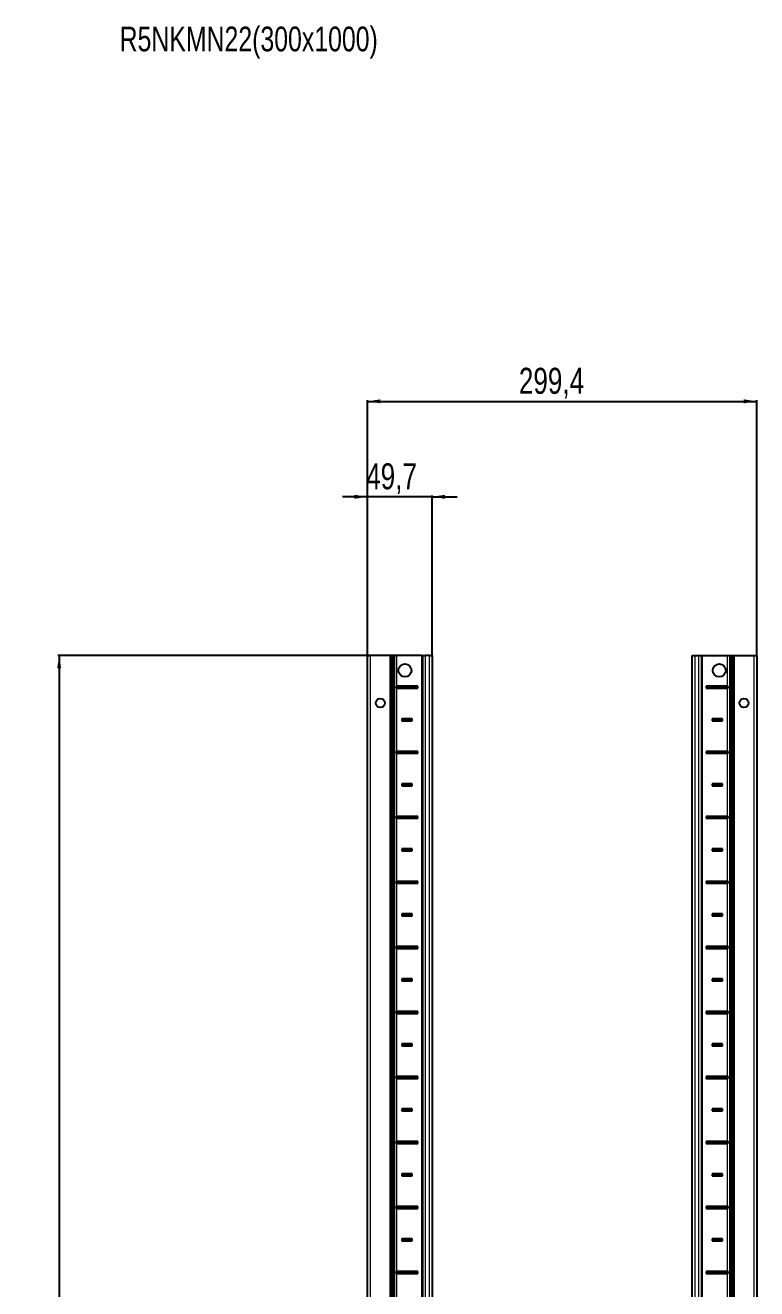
# Model space of a CAD drawing. Header units: millimetres. Extents: x -250 to 4725, y -2247 to 1577.
# Drawn here: x -250 to 312, y 606 to 1577 of the extents above; entities that cross this region are included whole.
import ezdxf

# ---------------------------------------------------------------- set-up
doc = ezdxf.new("R2010")
doc.units = ezdxf.units.MM
doc.layers.add('FORMAT', color=7, linetype='Continuous')
doc.styles.add('SLDTEXTSTYLE0', font='TXT', dxfattribs={"width": 0.75})
doc.dimstyles.new('SLDDIMSTYLE0', dxfattribs={"dimtxt": 20, "dimasz": 10, "dimexe": 0, "dimexo": 0.0625, "dimgap": 5, "dimtad": 2, "dimdec": 1, "dimrnd": 1e-09, "dimzin": 12, "dimdsep": 46, "dimtxsty": 'SLDTEXTSTYLE0', "dimsah": 1, "dimcen": 0.09, "dimadec": 0, "dimazin": 3, "dimtfac": 1, "dimtofl": 0, "dimtmove": 0, "dimatfit": 3, "dimfxl": 0, "dimfrac": 2, "dimtolj": 1, "dimtzin": 12, "dimarcsym": 0})
doc.dimstyles.new('SLDDIMSTYLE1', dxfattribs={"dimtxt": 20, "dimasz": 10, "dimexe": 0, "dimexo": 0.0625, "dimgap": 5, "dimtad": 2, "dimdec": 1, "dimrnd": 1e-09, "dimzin": 12, "dimdsep": 46, "dimtxsty": 'SLDTEXTSTYLE0', "dimsah": 1, "dimcen": 0.09, "dimadec": 0, "dimazin": 3, "dimtfac": 1, "dimtmove": 0, "dimatfit": 0, "dimfxl": 0, "dimfrac": 2, "dimtolj": 1, "dimtzin": 12, "dimarcsym": 0})

# ---------------------------------------------------------------- blocks, each defined once
blk = doc.blocks.new('_D')
at = {"layer": 'FORMAT'}
for p, q in [((35.23, 1092.76), (-225.34, 1092.76)), ((-224.34, 1092.76), (-224.34, -1006.24)), ((35.23, -1006.24), (-225.34, -1006.24))]:
    blk.add_line(p, q, dxfattribs=at)
for points in [[(-224.34, 1092.76), (-225.88, 1082.76), (-222.8, 1082.76)], [(-224.34, -1006.24), (-222.8, -996.24), (-225.88, -996.24)]]:
    blk.add_solid(points, dxfattribs=at)
at = {"layer": 'FORMAT', "insert": (-250.12, 13.7), "char_height": 20, "attachment_point": 1, "rotation": 90, "style": 'SLDTEXTSTYLE0'}
blk.add_mtext('2099', dxfattribs=at)
blk = doc.blocks.new('_D_1')
at = {"layer": 'FORMAT'}
for p, q in [((12.79, 1092.77), (12.79, 1289.17)), ((12.79, 1288.17), (312.19, 1288.17)), ((312.19, 1092.77), (312.19, 1289.17))]:
    blk.add_line(p, q, dxfattribs=at)
for points in [[(12.79, 1288.17), (22.79, 1286.63), (22.79, 1289.71)], [(312.19, 1288.17), (302.19, 1289.71), (302.19, 1286.63)]]:
    blk.add_solid(points, dxfattribs=at)
at = {"layer": 'FORMAT', "insert": (129.24, 1313.95), "char_height": 20, "attachment_point": 1, "style": 'SLDTEXTSTYLE0'}
blk.add_mtext('299,4', dxfattribs=at)
blk = doc.blocks.new('_D_2')
at = {"layer": 'FORMAT'}
for p, q in [((12.79, 1214.76), (-6.44, 1214.76)), ((12.79, 1092.77), (12.79, 1215.76)), ((62.49, 1214.76), (12.79, 1214.76)), ((62.49, 1092.77), (62.49, 1215.76)), ((62.49, 1214.76), (81.72, 1214.76))]:
    blk.add_line(p, q, dxfattribs=at)
for points in [[(12.79, 1214.76), (2.79, 1216.29), (2.79, 1213.22)], [(62.49, 1214.76), (72.49, 1213.22), (72.49, 1216.29)]]:
    blk.add_solid(points, dxfattribs=at)
at = {"layer": 'FORMAT', "insert": (11.78, 1240.54), "char_height": 20, "attachment_point": 1, "style": 'SLDTEXTSTYLE0'}
blk.add_mtext('49,7', dxfattribs=at)

msp = doc.modelspace()

# ---------------------------------------------------------------- linework, layer by layer
at = {"color": 7, "linetype": 'Continuous', "lineweight": 25}
for p, q in [((12.79, -1006.24), (12.79, 1092.76)), ((12.79, 1092.76), (14.79, 1092.76)), ((30.14, 1092.76), (14.79, 1092.76)), ((30.14, 1092.76), (30.79, 1092.76)), ((30.79, -1006.24), (30.79, 1092.76)), ((30.79, 1092.76), (31.38, 1092.76)), ((32.58, 1092.76), (31.38, 1092.76)), ((32.58, -1006.24), (32.58, 1092.76)), ((32.62, 1092.76), (32.58, 1092.76)), ((32.62, -1006.24), (32.62, 1092.76)), ((33.82, 1092.76), (32.62, 1092.76)), ((33.82, 1092.76), (35.24, 1092.76)), ((54.64, 1092.76), (35.24, 1092.76)), ((54.64, 1092.76), (55.29, 1092.76)), ((55.29, -1006.24), (55.29, 1092.76)), ((55.29, 1092.76), (57.29, 1092.76)), ((60.49, 1092.76), (57.29, 1092.76)), ((60.49, 1092.76), (62.49, 1092.76)), ((62.49, 1092.76), (62.49, -1006.24)), ((262.49, -1006.24), (262.49, 1092.76)), ((262.49, 1092.76), (264.49, 1092.76)), ((264.49, 1092.76), (267.69, 1092.76)), ((267.69, 1092.76), (269.69, 1092.76)), ((269.69, 1092.76), (269.69, -1006.24)), ((269.69, 1092.76), (270.34, 1092.76)), ((270.34, 1092.76), (289.74, 1092.76)), ((289.74, 1092.76), (291.16, 1092.76)), ((291.16, 1092.76), (292.36, 1092.76)), ((292.36, 1092.76), (292.36, -1006.24)), ((292.36, 1092.76), (292.4, 1092.76)), ((292.4, 1092.76), (292.4, -1006.24)), ((292.4, 1092.76), (293.6, 1092.76)), ((293.6, 1092.76), (294.19, 1092.76)), ((294.19, 1092.76), (294.19, -1006.24)), ((294.19, 1092.76), (294.84, 1092.76)), ((294.84, 1092.76), (310.19, 1092.76)), ((310.19, 1092.76), (312.19, 1092.76)), ((312.19, 1092.76), (312.19, -1006.24)), ((34.75, 1068.9), (34.75, 1067.61)), ((35.39, 1068.26), (34.75, 1068.9)), ((51.64, 1069.01), (35.24, 1069.01)), ((50.89, 1068.26), (51.64, 1069.01)), ((51.64, 1067.51), (51.64, 1069.01)), ((289.74, 1069.01), (273.34, 1069.01)), ((273.34, 1069.01), (273.34, 1067.51)), ((274.09, 1068.26), (273.34, 1069.01)), ((289.59, 1068.26), (290.23, 1068.9)), ((290.23, 1067.61), (290.23, 1068.9)), ((35.39, 1068.26), (34.75, 1067.61)), ((35.24, 1067.51), (51.64, 1067.51)), ((50.89, 1068.26), (35.39, 1068.26)), ((50.89, 1068.26), (51.64, 1067.51)), ((274.09, 1068.26), (273.34, 1067.51)), ((273.34, 1067.51), (289.74, 1067.51)), ((274.09, 1068.26), (289.59, 1068.26)), ((289.59, 1068.26), (290.23, 1067.61)), ((47.14, 1044.01), (39.14, 1044.01)), ((39.14, 1044.01), (39.14, 1042.51)), ((39.89, 1043.26), (39.14, 1044.01)), ((39.89, 1043.26), (39.14, 1042.51)), ((39.14, 1042.51), (47.14, 1042.51)), ((46.39, 1043.26), (39.89, 1043.26)), ((46.39, 1043.26), (47.14, 1044.01)), ((46.39, 1043.26), (47.14, 1042.51)), ((47.14, 1042.51), (47.14, 1044.01)), ((278.59, 1043.26), (277.84, 1044.01)), ((285.84, 1044.01), (277.84, 1044.01)), ((277.84, 1044.01), (277.84, 1042.51)), ((278.59, 1043.26), (277.84, 1042.51)), ((277.84, 1042.51), (285.84, 1042.51)), ((278.59, 1043.26), (285.09, 1043.26)), ((285.09, 1043.26), (285.84, 1044.01)), ((285.09, 1043.26), (285.84, 1042.51)), ((285.84, 1042.51), (285.84, 1044.01)), ((34.75, 1018.9), (34.75, 1017.61)), ((35.39, 1018.26), (34.75, 1018.9)), ((35.39, 1018.26), (34.75, 1017.61)), ((51.64, 1019.01), (35.24, 1019.01)), ((35.24, 1017.51), (51.64, 1017.51)), ((50.89, 1018.26), (35.39, 1018.26)), ((50.89, 1018.26), (51.64, 1019.01)), ((50.89, 1018.26), (51.64, 1017.51)), ((51.64, 1017.51), (51.64, 1019.01)), ((274.09, 1018.26), (273.34, 1019.01)), ((273.34, 1019.01), (273.34, 1017.51)), ((289.74, 1019.01), (273.34, 1019.01)), ((274.09, 1018.26), (273.34, 1017.51)), ((273.34, 1017.51), (289.74, 1017.51)), ((274.09, 1018.26), (289.59, 1018.26)), ((289.59, 1018.26), (290.23, 1018.9)), ((289.59, 1018.26), (290.23, 1017.61)), ((290.23, 1017.61), (290.23, 1018.9)), ((47.14, 994.01), (39.14, 994.01)), ((39.14, 994.01), (39.14, 992.51)), ((39.89, 993.26), (39.14, 994.01)), ((39.89, 993.26), (39.14, 992.51)), ((39.14, 992.51), (47.14, 992.51)), ((46.39, 993.26), (39.89, 993.26)), ((46.39, 993.26), (47.14, 994.01)), ((46.39, 993.26), (47.14, 992.51)), ((47.14, 992.51), (47.14, 994.01)), ((278.59, 993.26), (277.84, 994.01)), ((285.84, 994.01), (277.84, 994.01)), ((277.84, 994.01), (277.84, 992.51)), ((278.59, 993.26), (277.84, 992.51)), ((277.84, 992.51), (285.84, 992.51)), ((278.59, 993.26), (285.09, 993.26)), ((285.09, 993.26), (285.84, 994.01)), ((285.09, 993.26), (285.84, 992.51)), ((285.84, 992.51), (285.84, 994.01)), ((34.75, 968.9), (34.75, 967.61)), ((35.39, 968.26), (34.75, 968.9)), ((35.39, 968.26), (34.75, 967.61)), ((51.64, 969.01), (35.24, 969.01)), ((35.24, 967.51), (51.64, 967.51)), ((50.89, 968.26), (35.39, 968.26)), ((50.89, 968.26), (51.64, 969.01)), ((50.89, 968.26), (51.64, 967.51)), ((51.64, 967.51), (51.64, 969.01)), ((289.74, 969.01), (273.34, 969.01)), ((273.34, 969.01), (273.34, 967.51)), ((274.09, 968.26), (273.34, 969.01)), ((274.09, 968.26), (273.34, 967.51)), ((273.34, 967.51), (289.74, 967.51)), ((274.09, 968.26), (289.59, 968.26)), ((289.59, 968.26), (290.23, 968.9)), ((289.59, 968.26), (290.23, 967.61)), ((290.23, 967.61), (290.23, 968.9)), ((47.14, 944.01), (39.14, 944.01)), ((39.14, 944.01), (39.14, 942.51)), ((39.89, 943.26), (39.14, 944.01)), ((39.89, 943.26), (39.14, 942.51)), ((39.14, 942.51), (47.14, 942.51)), ((46.39, 943.26), (39.89, 943.26)), ((46.39, 943.26), (47.14, 944.01)), ((46.39, 943.26), (47.14, 942.51)), ((47.14, 942.51), (47.14, 944.01)), ((285.84, 944.01), (277.84, 944.01)), ((277.84, 944.01), (277.84, 942.51)), ((278.59, 943.26), (277.84, 944.01)), ((278.59, 943.26), (277.84, 942.51)), ((277.84, 942.51), (285.84, 942.51)), ((278.59, 943.26), (285.09, 943.26)), ((285.09, 943.26), (285.84, 944.01)), ((285.09, 943.26), (285.84, 942.51)), ((285.84, 942.51), (285.84, 944.01)), ((34.75, 918.9), (34.75, 917.61)), ((35.39, 918.26), (34.75, 918.9)), ((35.39, 918.26), (34.75, 917.61)), ((51.64, 919.01), (35.24, 919.01)), ((35.24, 917.51), (51.64, 917.51)), ((50.89, 918.26), (35.39, 918.26)), ((50.89, 918.26), (51.64, 919.01)), ((50.89, 918.26), (51.64, 917.51)), ((51.64, 917.51), (51.64, 919.01)), ((289.74, 919.01), (273.34, 919.01)), ((273.34, 919.01), (273.34, 917.51)), ((274.09, 918.26), (273.34, 919.01)), ((274.09, 918.26), (273.34, 917.51)), ((273.34, 917.51), (289.74, 917.51)), ((274.09, 918.26), (289.59, 918.26)), ((289.59, 918.26), (290.23, 918.9)), ((289.59, 918.26), (290.23, 917.61)), ((290.23, 917.61), (290.23, 918.9)), ((47.14, 894.01), (39.14, 894.01)), ((39.14, 894.01), (39.14, 892.51)), ((39.89, 893.26), (39.14, 894.01)), ((46.39, 893.26), (47.14, 894.01)), ((47.14, 892.51), (47.14, 894.01)), ((285.84, 894.01), (277.84, 894.01)), ((277.84, 894.01), (277.84, 892.51)), ((278.59, 893.26), (277.84, 894.01)), ((285.09, 893.26), (285.84, 894.01)), ((285.84, 892.51), (285.84, 894.01)), ((39.89, 893.26), (39.14, 892.51)), ((39.14, 892.51), (47.14, 892.51)), ((46.39, 893.26), (39.89, 893.26)), ((46.39, 893.26), (47.14, 892.51)), ((278.59, 893.26), (277.84, 892.51)), ((277.84, 892.51), (285.84, 892.51)), ((278.59, 893.26), (285.09, 893.26)), ((285.09, 893.26), (285.84, 892.51)), ((34.75, 868.9), (34.75, 867.61)), ((35.39, 868.26), (34.75, 868.9)), ((35.39, 868.26), (34.75, 867.61)), ((51.64, 869.01), (35.24, 869.01)), ((35.24, 867.51), (51.64, 867.51)), ((50.89, 868.26), (35.39, 868.26)), ((50.89, 868.26), (51.64, 869.01)), ((50.89, 868.26), (51.64, 867.51)), ((51.64, 867.51), (51.64, 869.01)), ((289.74, 869.01), (273.34, 869.01)), ((273.34, 869.01), (273.34, 867.51)), ((274.09, 868.26), (273.34, 869.01)), ((274.09, 868.26), (273.34, 867.51)), ((273.34, 867.51), (289.74, 867.51)), ((274.09, 868.26), (289.59, 868.26)), ((289.59, 868.26), (290.23, 868.9)), ((289.59, 868.26), (290.23, 867.61)), ((290.23, 867.61), (290.23, 868.9)), ((47.14, 844.01), (39.14, 844.01)), ((39.14, 844.01), (39.14, 842.51)), ((39.89, 843.26), (39.14, 844.01)), ((39.89, 843.26), (39.14, 842.51)), ((39.14, 842.51), (47.14, 842.51)), ((46.39, 843.26), (39.89, 843.26)), ((46.39, 843.26), (47.14, 844.01)), ((46.39, 843.26), (47.14, 842.51)), ((47.14, 842.51), (47.14, 844.01)), ((285.84, 844.01), (277.84, 844.01)), ((277.84, 844.01), (277.84, 842.51)), ((278.59, 843.26), (277.84, 844.01)), ((278.59, 843.26), (277.84, 842.51)), ((277.84, 842.51), (285.84, 842.51)), ((278.59, 843.26), (285.09, 843.26)), ((285.09, 843.26), (285.84, 844.01)), ((285.09, 843.26), (285.84, 842.51)), ((285.84, 842.51), (285.84, 844.01)), ((34.75, 818.9), (34.75, 817.61)), ((35.39, 818.26), (34.75, 818.9)), ((35.39, 818.26), (34.75, 817.61)), ((51.64, 819.01), (35.24, 819.01)), ((35.24, 817.51), (51.64, 817.51)), ((50.89, 818.26), (35.39, 818.26)), ((50.89, 818.26), (51.64, 819.01)), ((50.89, 818.26), (51.64, 817.51)), ((51.64, 817.51), (51.64, 819.01)), ((289.74, 819.01), (273.34, 819.01)), ((273.34, 819.01), (273.34, 817.51)), ((274.09, 818.26), (273.34, 819.01)), ((274.09, 818.26), (273.34, 817.51)), ((273.34, 817.51), (289.74, 817.51)), ((274.09, 818.26), (289.59, 818.26)), ((289.59, 818.26), (290.23, 818.9)), ((289.59, 818.26), (290.23, 817.61)), ((290.23, 817.61), (290.23, 818.9)), ((47.14, 794.01), (39.14, 794.01)), ((39.14, 794.01), (39.14, 792.51)), ((39.89, 793.26), (39.14, 794.01)), ((39.89, 793.26), (39.14, 792.51)), ((39.14, 792.51), (47.14, 792.51)), ((46.39, 793.26), (39.89, 793.26)), ((46.39, 793.26), (47.14, 794.01)), ((46.39, 793.26), (47.14, 792.51)), ((47.14, 792.51), (47.14, 794.01)), ((285.84, 794.01), (277.84, 794.01)), ((277.84, 794.01), (277.84, 792.51)), ((278.59, 793.26), (277.84, 794.01)), ((278.59, 793.26), (277.84, 792.51)), ((277.84, 792.51), (285.84, 792.51)), ((278.59, 793.26), (285.09, 793.26)), ((285.09, 793.26), (285.84, 794.01)), ((285.09, 793.26), (285.84, 792.51)), ((285.84, 792.51), (285.84, 794.01)), ((34.75, 768.9), (34.75, 767.61)), ((35.39, 768.26), (34.75, 768.9)), ((35.39, 768.26), (34.75, 767.61)), ((51.64, 769.01), (35.24, 769.01)), ((50.89, 768.26), (35.39, 768.26)), ((50.89, 768.26), (51.64, 769.01)), ((50.89, 768.26), (51.64, 767.51)), ((51.64, 767.51), (51.64, 769.01)), ((289.74, 769.01), (273.34, 769.01)), ((273.34, 769.01), (273.34, 767.51)), ((274.09, 768.26), (273.34, 769.01)), ((274.09, 768.26), (273.34, 767.51)), ((274.09, 768.26), (289.59, 768.26)), ((289.59, 768.26), (290.23, 768.9)), ((289.59, 768.26), (290.23, 767.61)), ((290.23, 767.61), (290.23, 768.9)), ((35.24, 767.51), (51.64, 767.51)), ((273.34, 767.51), (289.74, 767.51)), ((47.14, 744.01), (39.14, 744.01)), ((39.14, 744.01), (39.14, 742.51)), ((39.89, 743.26), (39.14, 744.01)), ((39.89, 743.26), (39.14, 742.51)), ((39.14, 742.51), (47.14, 742.51)), ((46.39, 743.26), (39.89, 743.26)), ((46.39, 743.26), (47.14, 744.01)), ((46.39, 743.26), (47.14, 742.51)), ((47.14, 742.51), (47.14, 744.01)), ((285.84, 744.01), (277.84, 744.01)), ((277.84, 744.01), (277.84, 742.51)), ((278.59, 743.26), (277.84, 744.01)), ((278.59, 743.26), (277.84, 742.51)), ((277.84, 742.51), (285.84, 742.51)), ((278.59, 743.26), (285.09, 743.26)), ((285.09, 743.26), (285.84, 744.01)), ((285.09, 743.26), (285.84, 742.51)), ((285.84, 742.51), (285.84, 744.01)), ((51.64, 719.01), (35.24, 719.01)), ((50.89, 718.26), (51.64, 719.01)), ((51.64, 717.51), (51.64, 719.01)), ((289.74, 719.01), (273.34, 719.01)), ((273.34, 719.01), (273.34, 717.51)), ((274.09, 718.26), (273.34, 719.01)), ((34.75, 718.9), (34.75, 717.61)), ((35.39, 718.26), (34.75, 718.9)), ((35.39, 718.26), (34.75, 717.61)), ((35.24, 717.51), (51.64, 717.51)), ((50.89, 718.26), (35.39, 718.26)), ((50.89, 718.26), (51.64, 717.51)), ((274.09, 718.26), (273.34, 717.51)), ((273.34, 717.51), (289.74, 717.51)), ((274.09, 718.26), (289.59, 718.26)), ((289.59, 718.26), (290.23, 718.9)), ((289.59, 718.26), (290.23, 717.61)), ((290.23, 717.61), (290.23, 718.9)), ((47.14, 694.01), (39.14, 694.01)), ((39.14, 694.01), (39.14, 692.51)), ((39.89, 693.26), (39.14, 694.01)), ((39.89, 693.26), (39.14, 692.51)), ((39.14, 692.51), (47.14, 692.51)), ((46.39, 693.26), (39.89, 693.26)), ((46.39, 693.26), (47.14, 694.01)), ((46.39, 693.26), (47.14, 692.51)), ((47.14, 692.51), (47.14, 694.01)), ((285.84, 694.01), (277.84, 694.01)), ((277.84, 694.01), (277.84, 692.51)), ((278.59, 693.26), (277.84, 694.01)), ((278.59, 693.26), (277.84, 692.51)), ((277.84, 692.51), (285.84, 692.51)), ((278.59, 693.26), (285.09, 693.26)), ((285.09, 693.26), (285.84, 694.01)), ((285.09, 693.26), (285.84, 692.51)), ((285.84, 692.51), (285.84, 694.01)), ((34.75, 668.9), (34.75, 667.61)), ((35.39, 668.26), (34.75, 668.9)), ((35.39, 668.26), (34.75, 667.61)), ((51.64, 669.01), (35.24, 669.01)), ((35.24, 667.51), (51.64, 667.51)), ((50.89, 668.26), (35.39, 668.26)), ((50.89, 668.26), (51.64, 669.01)), ((50.89, 668.26), (51.64, 667.51)), ((51.64, 667.51), (51.64, 669.01)), ((289.74, 669.01), (273.34, 669.01)), ((273.34, 669.01), (273.34, 667.51)), ((274.09, 668.26), (273.34, 669.01)), ((274.09, 668.26), (273.34, 667.51)), ((273.34, 667.51), (289.74, 667.51)), ((274.09, 668.26), (289.59, 668.26)), ((289.59, 668.26), (290.23, 668.9)), ((289.59, 668.26), (290.23, 667.61)), ((290.23, 667.61), (290.23, 668.9)), ((47.14, 644.01), (39.14, 644.01)), ((39.14, 644.01), (39.14, 642.51)), ((39.89, 643.26), (39.14, 644.01)), ((39.89, 643.26), (39.14, 642.51)), ((39.14, 642.51), (47.14, 642.51)), ((46.39, 643.26), (39.89, 643.26)), ((46.39, 643.26), (47.14, 644.01)), ((46.39, 643.26), (47.14, 642.51)), ((47.14, 642.51), (47.14, 644.01)), ((285.84, 644.01), (277.84, 644.01)), ((277.84, 644.01), (277.84, 642.51)), ((278.59, 643.26), (277.84, 644.01)), ((278.59, 643.26), (277.84, 642.51)), ((277.84, 642.51), (285.84, 642.51)), ((278.59, 643.26), (285.09, 643.26)), ((285.09, 643.26), (285.84, 644.01)), ((285.09, 643.26), (285.84, 642.51)), ((285.84, 642.51), (285.84, 644.01)), ((34.75, 618.9), (34.75, 617.61)), ((35.39, 618.26), (34.75, 618.9)), ((35.39, 618.26), (34.75, 617.61)), ((51.64, 619.01), (35.24, 619.01)), ((35.24, 617.51), (51.64, 617.51)), ((50.89, 618.26), (35.39, 618.26)), ((50.89, 618.26), (51.64, 619.01)), ((50.89, 618.26), (51.64, 617.51)), ((51.64, 617.51), (51.64, 619.01)), ((289.74, 619.01), (273.34, 619.01)), ((273.34, 619.01), (273.34, 617.51)), ((274.09, 618.26), (273.34, 619.01)), ((274.09, 618.26), (273.34, 617.51)), ((273.34, 617.51), (289.74, 617.51)), ((274.09, 618.26), (289.59, 618.26)), ((289.59, 618.26), (290.23, 618.9)), ((289.59, 618.26), (290.23, 617.61)), ((290.23, 617.61), (290.23, 618.9))]:
    msp.add_line(p, q, dxfattribs=at)
at = {"color": 8, "linetype": 'Continuous', "lineweight": 18}
for p, q in [((14.79, 1092.76), (14.79, -1006.24)), ((30.14, -1006.24), (30.14, 1092.76)), ((31.38, 1092.76), (31.38, -1006.24)), ((33.82, -1006.24), (33.82, 1092.76)), ((35.24, 1092.76), (35.24, 1069.01)), ((54.64, -1006.24), (54.64, 1092.76)), ((57.29, 1092.76), (57.29, -1006.24)), ((60.49, -1006.24), (60.49, 1092.76)), ((264.49, 1092.76), (264.49, -1006.24)), ((267.69, -1006.24), (267.69, 1092.76)), ((270.34, 1092.76), (270.34, -1006.24)), ((289.74, 1069.01), (289.74, 1092.76)), ((291.16, 1092.76), (291.16, -1006.24)), ((293.6, -1006.24), (293.6, 1092.76)), ((294.84, 1092.76), (294.84, -1006.24)), ((310.19, -1006.24), (310.19, 1092.76)), ((35.24, 1067.51), (35.24, 1019.01)), ((289.74, 1019.01), (289.74, 1067.51)), ((35.24, 1017.51), (35.24, 969.01)), ((289.74, 969.01), (289.74, 1017.51)), ((35.24, 967.51), (35.24, 919.01)), ((289.74, 919.01), (289.74, 967.51)), ((35.24, 917.51), (35.24, 869.01)), ((289.74, 869.01), (289.74, 917.51)), ((35.24, 867.51), (35.24, 819.01)), ((289.74, 819.01), (289.74, 867.51)), ((35.24, 817.51), (35.24, 769.01)), ((289.74, 769.01), (289.74, 817.51)), ((35.24, 767.51), (35.24, 719.01)), ((289.74, 719.01), (289.74, 767.51)), ((35.24, 717.51), (35.24, 669.01)), ((289.74, 669.01), (289.74, 717.51)), ((35.24, 667.51), (35.24, 619.01)), ((289.74, 619.01), (289.74, 667.51)), ((35.24, 617.51), (35.24, 569.01)), ((289.74, 569.01), (289.74, 617.51))]:
    msp.add_line(p, q, dxfattribs=at)
at = {"color": 7, "linetype": 'Continuous', "lineweight": 25}
for centre, radius in [((41.64, 1081.26), 5), ((283.34, 1081.26), 5), ((22.64, 1056.26), 3.5), ((302.34, 1056.26), 3.5)]:
    msp.add_circle(centre, radius, dxfattribs=at)
for centre, start_param, end_param in [((35.24, 1065.54), 0, 0.248269), ((289.74, 1065.54), 6.034916, 6.283185), ((35.24, 1070.97), 2.893323, 3.141593), ((289.74, 1070.97), 3.141593, 3.389862), ((35.24, 1015.54), 0, 0.248269), ((35.24, 1020.97), 2.893323, 3.141593), ((289.74, 1015.54), 6.034916, 6.283185), ((289.74, 1020.97), 3.141593, 3.389862), ((35.24, 965.54), 0, 0.248269), ((35.24, 970.97), 2.893323, 3.141593), ((289.74, 965.54), 6.034916, 6.283185), ((289.74, 970.97), 3.141593, 3.389862), ((35.24, 915.54), 0, 0.248269), ((35.24, 920.97), 2.893323, 3.141593), ((289.74, 915.54), 6.034916, 6.283185), ((289.74, 920.97), 3.141593, 3.389862), ((35.24, 865.54), 0, 0.248269), ((35.24, 870.97), 2.893323, 3.141593), ((289.74, 865.54), 6.034916, 6.283185), ((289.74, 870.97), 3.141593, 3.389862), ((35.24, 815.54), 0, 0.248269), ((35.24, 820.97), 2.893323, 3.141593), ((289.74, 815.54), 6.034916, 6.283185), ((289.74, 820.97), 3.141593, 3.389862), ((35.24, 765.54), 0, 0.248269), ((35.24, 770.97), 2.893323, 3.141593), ((289.74, 765.54), 6.034916, 6.283185), ((289.74, 770.97), 3.141593, 3.389862), ((35.24, 715.54), 0, 0.248269), ((289.74, 715.54), 6.034916, 6.283185), ((35.24, 720.97), 2.893323, 3.141593), ((289.74, 720.97), 3.141593, 3.389862), ((35.24, 665.54), 0, 0.248269), ((35.24, 670.97), 2.893323, 3.141593), ((289.74, 665.54), 6.034916, 6.283185), ((289.74, 670.97), 3.141593, 3.389862), ((35.24, 615.54), 0, 0.248269), ((35.24, 620.97), 2.893323, 3.141593), ((289.74, 615.54), 6.034916, 6.283185), ((289.74, 620.97), 3.141593, 3.389862)]:
    msp.add_ellipse(centre, major_axis=(0, 3.46), ratio=0.57735, start_param=start_param, end_param=end_param, dxfattribs=at)

# ---------------------------------------------------------------- texts
at = {"layer": 'FORMAT', "insert": (-177.84, 1576.35), "char_height": 19.05, "attachment_point": 1, "style": 'SLDTEXTSTYLE0'}
msp.add_mtext('R5NKMN22(300x1000)', dxfattribs=at)

# ---------------------------------------------------------------- dimensions: what is measured, and where the dimension line sits
at = {"layer": 'FORMAT'}
for base, p1, p2, dimstyle, picture, middle in [((312.19, 1288.17), (12.79, 1092.76), (312.19, 1092.76), 'SLDDIMSTYLE0', '_D_1', (162.49, 1288.17)), ((12.79, 1214.76), (62.49, 1092.76), (12.79, 1092.76), 'SLDDIMSTYLE1', '_D_2', (37.64, 1214.76))]:
    dim = msp.add_linear_dim(base=base, p1=p1, p2=p2, dimstyle=dimstyle, dxfattribs=at)
    dim.commit()
    dim.dimension.update_dxf_attribs({"geometry": picture, "text_midpoint": middle, "dimtype": 160})
dim = msp.add_linear_dim(base=(-224.34, -1006.24), p1=(35.24, 1092.76), p2=(35.24, -1006.24), angle=90, dimstyle='SLDDIMSTYLE0', dxfattribs=at)
dim.commit()
dim.dimension.update_dxf_attribs({"geometry": '_D', "text_midpoint": (-224.34, 43.26), "dimtype": 160})

doc.saveas('drawing.dxf')
